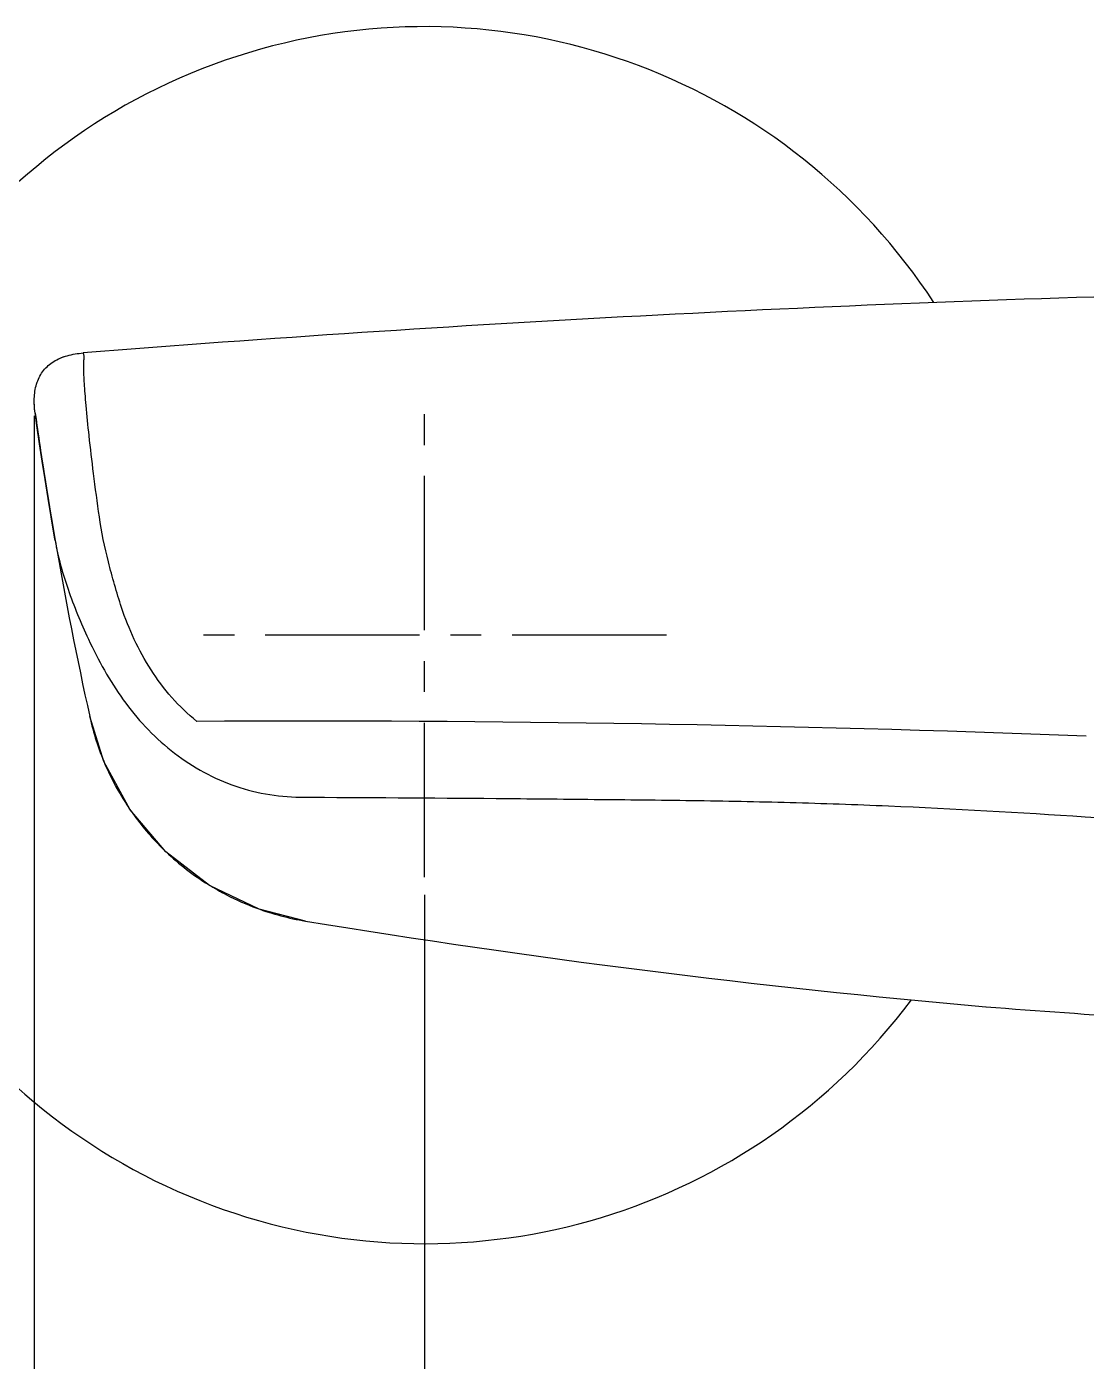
# Model space of a CAD drawing. Extents: x 2027 to 2621, y 11804 to 12224.
# Drawn here: x 2373.5 to 2433.6, y 11894 to 11969.6 of the extents above; entities that cross this region are included whole.
import ezdxf

# ---------------------------------------------------------------- set-up
doc = ezdxf.new("R2010")
doc.units = 0
doc.header["$LTSCALE"] = 7
doc.header["$MEASUREMENT"] = 0
doc.linetypes.add('CENTER', pattern=[2, 1.25, -0.25, 0.25, -0.25])
doc.layers.get('0').update_dxf_attribs({"color": 2, "linetype": 'CONTINUOUS'})
for name, color, linetype in [('CL', 1, 'CENTER'), ('D', 2, 'CONTINUOUS'), ('DIM', 2, 'CONTINUOUS')]:
    doc.layers.add(name, color=color, linetype=linetype)

msp = doc.modelspace()

# ---------------------------------------------------------------- linework, layer by layer
at = {"color": 7, "linetype": 'Continuous'}
for p, q in [((2373.95850802251, 11947.77313017122), (2373.953934438309, 11947.80767749902)), ((2374.06261462731, 11947.03976206342), (2373.95850802251, 11947.77313017122)), ((2374.21475068291, 11945.99980481342), (2374.06261462731, 11947.03976206342)), ((2374.36200366711, 11945.02296764202), (2374.21475068291, 11945.99980481342)), ((2374.52326509151, 11943.98479826242), (2374.36200366711, 11945.02296764202)), ((2374.697099222909, 11942.89915552362), (2374.52326509151, 11943.98479826242)), ((2374.868813462709, 11941.85824310982), (2374.697099222909, 11942.89915552362)), ((2389.28733689031, 11918.94019830162), (2389.28716808611, 11918.93913794722)), ((2427.883713217709, 11914.07663393422), (2427.886051945909, 11914.07856231762)), ((2427.886051945909, 11914.07856231762), (2427.90278733831, 11914.07502153402))]:
    msp.add_line(p, q, dxfattribs=at)
for points in [[(2375.01673844351, 11950.66212273942), (2375.16051772151, 11950.74606371342), (2375.31444084351, 11950.82267714322), (2375.464731220109, 11950.88680869422), (2375.61154145471, 11950.94072552142), (2375.75533472711, 11950.98624456262), (2375.775094942909, 11950.99162848402)], [(2373.953934438309, 11947.80767749902), (2373.94618954051, 11947.87030055442), (2373.933049632109, 11947.99379451342), (2373.921828137109, 11948.13266000022), (2373.91429864851, 11948.27994790442), (2373.911564876109, 11948.43461395602), (2373.91471010191, 11948.59469488562), (2373.919202652909, 11948.66817340502)], [(2375.09791011371, 11940.51374536282), (2375.066103008709, 11940.69755284062), (2374.868813462709, 11941.85824310982)], [(2389.28716811331, 11918.93913739502), (2386.66780038391, 11919.61594760802), (2383.85853419471, 11920.96341643182), (2381.380688438509, 11922.86857912702), (2379.35158299011, 11925.24619183882), (2377.86222293611, 11927.98333565182), (2377.059301361509, 11930.53096051362)]]:
    msp.add_lwpolyline(points, dxfattribs=at)
for centre, radius, start, end in [((2396.044218104113, 11935.14890477082), 34.5, 33.12874757539383, 323.1721024818253), ((2470.92837716771, 10766.81258549762), 1188.0818829346, 91.49456004460104, 94.54935120919589), ((2600.408938746509, 11979.59970940122), 228.6761142122, 188.0077256438003, 189.4451474458498), ((2595.03793687671, 11978.75539695522), 223.2398693916, 187.9859726960116, 189.8635801599047), ((2600.385226309709, 11979.59333148282), 228.651672172, 189.8409815184643, 192.3903083136134), ((2391.742098271109, 11933.76100356562), 15.0338897992, 192.4046053552803, 203.1871838497024), ((2388.972223566509, 10758.21808121002), 1172.059967868, 87.81882526281774, 90.28537393450722), ((2391.71762234831, 11933.75661226362), 15.009662987, 203.2085623047955, 210.4660064380363), ((2391.788621851309, 11933.79774116842), 15.091713076, 210.4639243289903, 214.8573418656865), ((2391.761843832909, 11933.77871726902), 15.0588668102, 214.8561775663859, 224.5122235814739), ((2391.61558224551, 11933.64138108862), 14.858287157, 224.5299765303201, 226.5256711253771), ((2391.73134378411, 11933.77632274182), 15.0358619334, 226.5593481075825, 238.1374681309839), ((2391.75692468231, 11933.81619369102), 15.0832287492, 238.1348884900264, 242.5997703016119), ((2391.718199237709, 11933.74023896042), 14.9979735428, 242.5975788355941, 249.7703326230796), ((2391.720118482709, 11933.76204412622), 15.0190983782, 249.7922262083031, 260.6788729841061), ((2473.920732842309, 12435.21989327462), 523.1706679645999, 260.6903426228076, 264.9519167679853), ((2493.730147980509, 12775.74319034062), 864.1766809039999, 265.6302333308176, 266.8164677838139)]:
    msp.add_arc(centre, radius, start, end, dxfattribs=at)
for points in [[(2374.441327641509, 11950.15692233462), (2374.600827129709, 11950.35619578142), (2374.79998495231, 11950.52733428562), (2375.016685776309, 11950.66220736002)], [(2375.016685776309, 11950.66220736002), (2375.250687798109, 11950.80784857882), (2375.51017582931, 11950.91556155762), (2375.77507940931, 11950.99168254142)], [(2375.77507940931, 11950.99168254142), (2376.07434264451, 11951.07767689442), (2376.385025684109, 11951.12685194622), (2376.695417975509, 11951.15155292082)], [(2374.074691045109, 11949.48633183802), (2374.15889522471, 11949.72677146162), (2374.28213255411, 11949.95802919602), (2374.441327641509, 11950.15692233462)], [(2373.918124301509, 11948.66823650442), (2373.934343010309, 11948.94540987602), (2373.982921235309, 11949.22428904302), (2374.074691045109, 11949.48633183802)], [(2373.96265828731, 11947.74307385202), (2373.919646669709, 11948.04880779882), (2373.90008906071, 11948.36001908842), (2373.918124301509, 11948.66823650442)]]:
    msp.add_open_spline(points, degree=3, dxfattribs=at)
for points, knots in [([(2377.604874443509, 11941.85165756762), (2377.489342238909, 11942.67430515242), (2377.28620171911, 11944.21066508982), (2377.034813214509, 11946.31692196362), (2376.882380259309, 11947.82707363842), (2376.799276139709, 11948.81291162542), (2376.758689042909, 11949.38615819402), (2376.73283760711, 11949.85950705902), (2376.721355921309, 11950.24260733122), (2376.720160148509, 11950.54593512362), (2376.736066348109, 11950.77680043062), (2376.74528073151, 11950.92920523122), (2376.735432511509, 11951.02081215462), (2376.72329701711, 11951.06887516122), (2376.71239016671, 11951.10416522462), (2376.701178274509, 11951.12943808542), (2376.700753759309, 11951.14315908242), (2376.694291147109, 11951.15039255122), (2376.69544902311, 11951.15155539142)], [0, 0, 0, 0, 0.2663732876, 0.4969072318, 0.6801481272, 0.7530339312000001, 0.8141315315000001, 0.8644203009999999, 0.9050179028, 0.9370483675, 0.9615853634999999, 0.979281079, 0.9858296094, 0.9910669059, 0.9950749861, 0.9978591252, 0.9994738087, 1, 1, 1, 1]), ([(2378.86028227151, 11936.71852591422), (2378.719739431709, 11937.14723786342), (2378.466268444509, 11938.00801226422), (2377.99874067431, 11939.70755209822), (2377.72712498631, 11940.99434615122), (2377.604928074509, 11941.85166797502)], [0, 0, 0, 0, 0.2559090628, 0.5087921339, 1, 1, 1, 1]), ([(2375.09795480511, 11940.51350946102), (2375.260412123109, 11939.57662763962), (2375.79806950811, 11937.67279750642), (2376.553853434509, 11935.85316989122), (2376.98103411411, 11934.92995470782)], [0, 0, 0, 0, 0.4831328277, 1, 1, 1, 1]), ([(2383.134385873109, 11930.26358264522), (2382.62123918551, 11930.66990901842), (2381.668686591309, 11931.58082251362), (2380.49800194391, 11933.16584575722), (2379.55333768231, 11934.88741932842), (2379.06297130531, 11936.10036700722), (2378.86031949371, 11936.71853934142)], [0, 0, 0, 0, 0.2504214174, 0.5009647268999999, 0.7511076419, 1, 1, 1, 1]), ([(2376.980947641909, 11934.92982040142), (2377.53665713451, 11933.72879665162), (2378.512929403309, 11931.98129434502), (2380.185830353509, 11929.92144577822), (2382.129680579909, 11928.12769320942), (2385.02873092331, 11926.45658411542), (2387.676187680509, 11925.97357308782), (2388.98977542591, 11925.96620883782)], [0, 0, 0, 0, 0.2509048502, 0.3764893558, 0.5017285049, 0.7509432706, 1, 1, 1, 1]), ([(2433.51901294911, 11924.85436019622), (2435.241899534509, 11924.73803682922), (2438.51480390251, 11924.72656119662), (2443.09540331871, 11925.37414305242), (2446.52227301611, 11926.53480046322), (2448.593837584509, 11927.75963058022), (2449.69607705751, 11928.60932943562), (2450.196681437509, 11929.08259974242), (2450.435837980709, 11929.32762893282)], [0, 0, 0, 0, 0.287832632, 0.5434821296, 0.7683103934000001, 0.8853751672, 0.942927794, 1, 1, 1, 1]), ([(2388.98976922731, 11925.96624657262), (2392.694682605509, 11925.94528786602), (2398.251896335309, 11925.91306257922), (2405.662115831109, 11925.84193151362), (2411.222076677709, 11925.78558771582), (2416.787442807109, 11925.67995563662), (2424.222981935109, 11925.41594286062), (2429.800416228909, 11925.10542518302), (2433.51901153171, 11924.85437615322)], [0, 0, 0, 0, 0.2494841946, 0.3742151265999999, 0.4990094543, 0.6238983303, 0.7490284919, 1, 1, 1, 1])]:
    msp.add_open_spline(points, degree=3, knots=knots, dxfattribs=at)
at = {"layer": 'CL'}
for p, q in [((2396.044218104113, 11921.42840477082), (2396.044218104113, 11948.86940477082)), ((2409.764718104112, 11935.14890477082), (2382.323718104112, 11935.14890477082))]:
    msp.add_line(p, q, dxfattribs=at)
at = {"layer": 'D'}
msp.add_line((2373.91471010191, 11947.59469488562), (2373.91471010191, 11851.59202338882), dxfattribs=at)
at = {"layer": 'DIM'}
msp.add_line((2396.044218104113, 11920.42840477082), (2396.044218104113, 11871.41465427391), dxfattribs=at)

doc.saveas('drawing.dxf')
